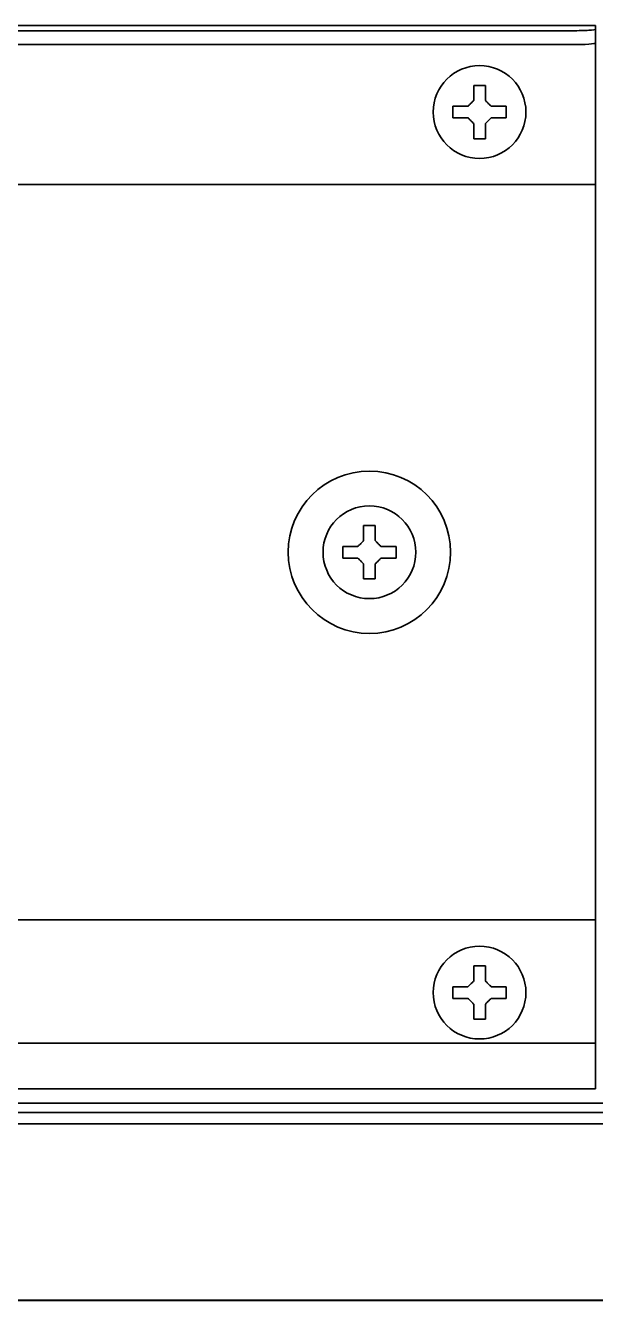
# Model space of a CAD drawing. Header units: inches. Extents: x 90 to 4161, y -506 to 3104.
# Drawn here: x 2885.2 to 2934.4, y 2273.8 to 2383.7 of the extents above; entities that cross this region are included whole.
import ezdxf

# ---------------------------------------------------------------- set-up
doc = ezdxf.new("R2010")
doc.units = ezdxf.units.IN
doc.layers.add('1', color=7, linetype='Continuous', true_color=0xffffff)

msp = doc.modelspace()

# ---------------------------------------------------------------- linework, layer by layer
at = {"layer": '1', "color": 7, "linetype": 'Continuous', "lineweight": 35}
for p, q in [((2934.39, 2383.72), (2317.39, 2383.72)), ((2934.39, 2383.72), (2934.39, 2383.72)), ((2934.39, 2383.72), (2934.39, 2383.41)), ((2932.39, 2383.27), (2319.39, 2383.27)), ((2934.39, 2383.41), (2934.39, 2382.21)), ((2932.39, 2382.07), (2319.39, 2382.07)), ((2934.39, 2381.52), (2934.39, 2382.21)), ((2934.39, 2371), (2934.39, 2381.52)), ((2922.09, 2376.26), (2922.09, 2376.76)), ((2922.09, 2375.76), (2922.09, 2376.26)), ((2926.69, 2376.76), (2926.69, 2376.26)), ((2926.69, 2376.26), (2926.69, 2375.76)), ((2934.39, 2371), (2934.39, 2370)), ((2317.39, 2370), (2934.39, 2370)), ((2934.39, 2370), (2934.39, 2367.8)), ((2934.39, 2308.8), (2934.39, 2367.8)), ((2912.59, 2338.3), (2912.59, 2338.8)), ((2917.19, 2338.8), (2917.19, 2338.3)), ((2912.59, 2337.8), (2912.59, 2338.3)), ((2917.19, 2338.3), (2917.19, 2337.8)), ((2934.39, 2308.8), (2934.39, 2306.6)), ((2317.39, 2306.6), (2934.39, 2306.6)), ((2934.39, 2306.6), (2934.39, 2305.6)), ((2934.39, 2295.97), (2934.39, 2305.6)), ((2922.09, 2300.33), (2922.09, 2300.83)), ((2922.09, 2299.83), (2922.09, 2300.33)), ((2926.69, 2300.83), (2926.69, 2300.33)), ((2926.69, 2300.33), (2926.69, 2299.83)), ((2934.39, 2295.97), (2317.39, 2295.97)), ((2934.39, 2295.97), (2934.39, 2295.78)), ((2934.39, 2292.24), (2934.39, 2295.78)), ((2317.39, 2292.02), (2934.39, 2292.02)), ((2934.39, 2292.24), (2934.39, 2292.02)), ((2998.89, 2290.8), (2252.89, 2290.8)), ((2837.58, 2290), (2950.91, 2290)), ((2951.39, 2289), (2790.14, 2289)), ((2964.94, 2273.8), (2538.2, 2273.8)), ((2940.01, 2273.78), (2829.17, 2273.78)), ((2920.63, 2273.8), (2920.63, 2273.78)), ((2923.46, 2273.78), (2923.46, 2273.8))]:
    msp.add_line(p, q, dxfattribs=at)
for centre, radius in [((2924.39, 2376.26), 4), ((2914.89, 2338.3), 7), ((2914.89, 2338.3), 4), ((2924.39, 2300.33), 4)]:
    msp.add_circle(centre, radius, dxfattribs=at)
msp.add_arc((2888.63, 2272.8), 1, 78.582, 90, dxfattribs=at)
for centre, major_axis, start_param, end_param in [((2932.39, 2383.41), (-2, 0), 1.570796, 3.141593), ((2932.39, 2382.21), (2, 0), 4.712389, 6.283185)]:
    msp.add_ellipse(centre, major_axis=major_axis, ratio=0.069756, start_param=start_param, end_param=end_param, dxfattribs=at)
for points in [[(2923.89, 2377.26), (2923.89, 2377.31), (2923.89, 2377.42), (2923.89, 2377.58), (2923.89, 2377.74), (2923.89, 2377.9), (2923.89, 2378.05), (2923.89, 2378.21), (2923.89, 2378.37), (2923.89, 2378.5), (2923.89, 2378.56)], [(2923.89, 2378.56), (2924.06, 2378.56), (2924.39, 2378.56), (2924.72, 2378.56), (2924.89, 2378.56)], [(2923.39, 2376.76), (2923.41, 2376.78), (2923.46, 2376.83), (2923.53, 2376.9), (2923.61, 2376.97), (2923.68, 2377.05), (2923.75, 2377.12), (2923.82, 2377.19), (2923.87, 2377.24), (2923.89, 2377.26)], [(2924.89, 2377.26), (2924.92, 2377.23), (2924.97, 2377.18), (2925.04, 2377.11), (2925.11, 2377.04), (2925.18, 2376.97), (2925.25, 2376.9), (2925.32, 2376.83), (2925.37, 2376.78), (2925.39, 2376.76)], [(2925.39, 2376.76), (2925.45, 2376.76), (2925.55, 2376.76), (2925.71, 2376.76), (2925.87, 2376.76), (2926.03, 2376.76), (2926.18, 2376.76), (2926.34, 2376.76), (2926.5, 2376.76), (2926.63, 2376.76), (2926.69, 2376.76)], [(2923.39, 2375.76), (2923.34, 2375.76), (2923.23, 2375.76), (2923.07, 2375.76), (2922.91, 2375.76), (2922.75, 2375.76), (2922.6, 2375.76), (2922.44, 2375.76), (2922.28, 2375.76), (2922.15, 2375.76), (2922.09, 2375.76)], [(2923.89, 2375.26), (2923.86, 2375.29), (2923.81, 2375.34), (2923.74, 2375.41), (2923.67, 2375.48), (2923.6, 2375.55), (2923.53, 2375.62), (2923.46, 2375.69), (2923.41, 2375.74), (2923.39, 2375.76)], [(2925.39, 2375.76), (2925.37, 2375.74), (2925.32, 2375.69), (2925.25, 2375.62), (2925.18, 2375.55), (2925.11, 2375.47), (2925.03, 2375.4), (2924.96, 2375.33), (2924.91, 2375.28), (2924.89, 2375.26)], [(2924.89, 2375.26), (2924.89, 2375.21), (2924.89, 2375.1), (2924.89, 2374.94), (2924.89, 2374.78), (2924.89, 2374.62), (2924.89, 2374.47), (2924.89, 2374.31), (2924.89, 2374.15), (2924.89, 2374.02), (2924.89, 2373.96)], [(2924.89, 2373.96), (2924.72, 2373.96), (2924.39, 2373.96), (2924.06, 2373.96), (2923.89, 2373.96)], [(2914.39, 2339.3), (2914.39, 2339.35), (2914.39, 2339.46), (2914.39, 2339.62), (2914.39, 2339.78), (2914.39, 2339.94), (2914.39, 2340.09), (2914.39, 2340.24), (2914.39, 2340.41), (2914.39, 2340.53), (2914.39, 2340.6)], [(2914.39, 2340.6), (2914.56, 2340.6), (2914.89, 2340.6), (2915.22, 2340.6), (2915.39, 2340.6)], [(2913.89, 2338.8), (2913.91, 2338.82), (2913.96, 2338.87), (2914.03, 2338.94), (2914.11, 2339.01), (2914.18, 2339.08), (2914.25, 2339.15), (2914.32, 2339.23), (2914.37, 2339.27), (2914.39, 2339.3)], [(2915.39, 2339.3), (2915.42, 2339.27), (2915.47, 2339.22), (2915.54, 2339.15), (2915.61, 2339.07), (2915.68, 2339), (2915.75, 2338.94), (2915.82, 2338.87), (2915.87, 2338.82), (2915.89, 2338.8)], [(2915.89, 2338.8), (2915.95, 2338.8), (2916.05, 2338.8), (2916.21, 2338.8), (2916.37, 2338.8), (2916.53, 2338.8), (2916.68, 2338.8), (2916.84, 2338.8), (2917, 2338.8), (2917.13, 2338.8), (2917.19, 2338.8)], [(2913.89, 2337.8), (2913.84, 2337.8), (2913.73, 2337.8), (2913.57, 2337.8), (2913.41, 2337.8), (2913.25, 2337.8), (2913.1, 2337.8), (2912.94, 2337.8), (2912.78, 2337.8), (2912.65, 2337.8), (2912.59, 2337.8)], [(2914.39, 2337.3), (2914.36, 2337.32), (2914.31, 2337.37), (2914.24, 2337.45), (2914.17, 2337.52), (2914.1, 2337.59), (2914.03, 2337.66), (2913.96, 2337.73), (2913.91, 2337.77), (2913.89, 2337.8)], [(2915.89, 2337.8), (2915.87, 2337.77), (2915.82, 2337.73), (2915.75, 2337.65), (2915.68, 2337.58), (2915.61, 2337.51), (2915.53, 2337.44), (2915.46, 2337.37), (2915.41, 2337.32), (2915.39, 2337.3)], [(2915.39, 2337.3), (2915.39, 2337.24), (2915.39, 2337.13), (2915.39, 2336.97), (2915.39, 2336.81), (2915.39, 2336.66), (2915.39, 2336.51), (2915.39, 2336.35), (2915.39, 2336.18), (2915.39, 2336.06), (2915.39, 2336)], [(2915.39, 2336), (2915.22, 2336), (2914.89, 2336), (2914.56, 2336), (2914.39, 2336)], [(2923.89, 2301.33), (2923.89, 2301.39), (2923.89, 2301.5), (2923.89, 2301.66), (2923.89, 2301.82), (2923.89, 2301.97), (2923.89, 2302.12), (2923.89, 2302.28), (2923.89, 2302.45), (2923.89, 2302.57), (2923.89, 2302.63)], [(2923.89, 2302.63), (2924.06, 2302.63), (2924.39, 2302.63), (2924.72, 2302.63), (2924.89, 2302.63)], [(2923.39, 2300.83), (2923.41, 2300.86), (2923.46, 2300.91), (2923.53, 2300.98), (2923.61, 2301.05), (2923.68, 2301.12), (2923.75, 2301.19), (2923.82, 2301.26), (2923.87, 2301.31), (2923.89, 2301.33)], [(2924.89, 2301.33), (2924.92, 2301.31), (2924.97, 2301.26), (2925.04, 2301.18), (2925.11, 2301.11), (2925.18, 2301.04), (2925.25, 2300.97), (2925.32, 2300.9), (2925.37, 2300.86), (2925.39, 2300.83)], [(2925.39, 2300.83), (2925.45, 2300.83), (2925.55, 2300.83), (2925.71, 2300.83), (2925.87, 2300.83), (2926.03, 2300.83), (2926.18, 2300.83), (2926.34, 2300.83), (2926.5, 2300.83), (2926.63, 2300.83), (2926.69, 2300.83)], [(2923.39, 2299.83), (2923.34, 2299.83), (2923.23, 2299.83), (2923.07, 2299.83), (2922.91, 2299.83), (2922.75, 2299.83), (2922.6, 2299.83), (2922.44, 2299.83), (2922.28, 2299.83), (2922.15, 2299.83), (2922.09, 2299.83)], [(2923.89, 2299.33), (2923.86, 2299.36), (2923.81, 2299.41), (2923.74, 2299.49), (2923.67, 2299.56), (2923.6, 2299.63), (2923.53, 2299.7), (2923.46, 2299.77), (2923.41, 2299.81), (2923.39, 2299.83)], [(2925.39, 2299.83), (2925.37, 2299.81), (2925.32, 2299.76), (2925.25, 2299.69), (2925.18, 2299.62), (2925.11, 2299.55), (2925.03, 2299.48), (2924.96, 2299.41), (2924.91, 2299.36), (2924.89, 2299.33)], [(2924.89, 2299.33), (2924.89, 2299.28), (2924.89, 2299.17), (2924.89, 2299.01), (2924.89, 2298.85), (2924.89, 2298.7), (2924.89, 2298.54), (2924.89, 2298.39), (2924.89, 2298.22), (2924.89, 2298.1), (2924.89, 2298.03)], [(2924.89, 2298.03), (2924.72, 2298.03), (2924.39, 2298.03), (2924.06, 2298.03), (2923.89, 2298.03)]]:
    msp.add_open_spline(points, degree=3, dxfattribs=at)
for points in [[(2924.89, 2378.56), (2924.89, 2378.36), (2924.89, 2378.15), (2924.89, 2377.82), (2924.89, 2377.71), (2924.89, 2377.49), (2924.89, 2377.37), (2924.89, 2377.26)], [(2922.09, 2376.76), (2922.29, 2376.76), (2922.5, 2376.76), (2922.83, 2376.76), (2922.94, 2376.76), (2923.16, 2376.76), (2923.28, 2376.76), (2923.39, 2376.76)], [(2923.89, 2373.96), (2923.89, 2374.16), (2923.89, 2374.37), (2923.89, 2374.7), (2923.89, 2374.81), (2923.89, 2375.03), (2923.89, 2375.14), (2923.89, 2375.26)], [(2926.69, 2375.76), (2926.49, 2375.76), (2926.28, 2375.76), (2925.95, 2375.76), (2925.84, 2375.76), (2925.62, 2375.76), (2925.51, 2375.76), (2925.39, 2375.76)], [(2915.39, 2340.6), (2915.39, 2340.39), (2915.39, 2340.18), (2915.39, 2339.86), (2915.39, 2339.75), (2915.39, 2339.53), (2915.39, 2339.41), (2915.39, 2339.3)], [(2912.59, 2338.8), (2912.79, 2338.8), (2913, 2338.8), (2913.33, 2338.8), (2913.44, 2338.8), (2913.66, 2338.8), (2913.78, 2338.8), (2913.89, 2338.8)], [(2917.19, 2337.8), (2916.99, 2337.8), (2916.78, 2337.8), (2916.45, 2337.8), (2916.34, 2337.8), (2916.12, 2337.8), (2916.01, 2337.8), (2915.89, 2337.8)], [(2914.39, 2336), (2914.39, 2336.2), (2914.39, 2336.41), (2914.39, 2336.73), (2914.39, 2336.84), (2914.39, 2337.07), (2914.39, 2337.18), (2914.39, 2337.3)], [(2924.89, 2302.63), (2924.89, 2302.43), (2924.89, 2302.22), (2924.89, 2301.9), (2924.89, 2301.79), (2924.89, 2301.56), (2924.89, 2301.45), (2924.89, 2301.33)], [(2922.09, 2300.83), (2922.29, 2300.83), (2922.5, 2300.83), (2922.83, 2300.83), (2922.94, 2300.83), (2923.16, 2300.83), (2923.28, 2300.83), (2923.39, 2300.83)], [(2923.89, 2298.03), (2923.89, 2298.24), (2923.89, 2298.45), (2923.89, 2298.77), (2923.89, 2298.88), (2923.89, 2299.11), (2923.89, 2299.22), (2923.89, 2299.33)], [(2926.69, 2299.83), (2926.49, 2299.83), (2926.28, 2299.83), (2925.95, 2299.83), (2925.84, 2299.83), (2925.62, 2299.83), (2925.51, 2299.83), (2925.39, 2299.83)]]:
    msp.add_open_spline(points, degree=3, knots=[0, 0, 0, 0, 0.5, 0.5, 0.75, 0.75, 1, 1, 1, 1], dxfattribs=at)

doc.saveas('drawing.dxf')
